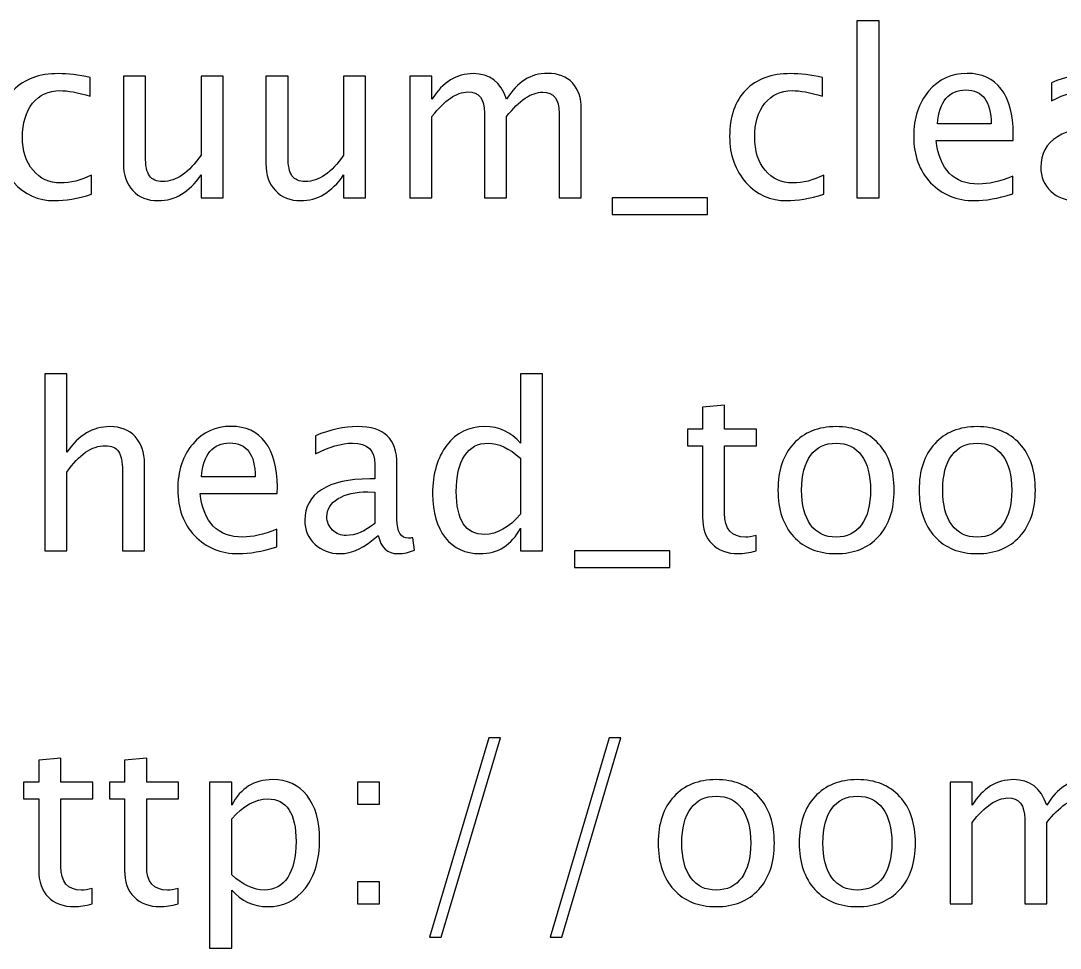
# Model space of a CAD drawing. Header units: centimetres. Extents: x -40.4 to 36.1, y -33 to 28.7.
# Drawn here: x -3.33 to 2.42, y 16.52 to 21.65 of the extents above; entities that cross this region are included whole.
import ezdxf

# ---------------------------------------------------------------- set-up
doc = ezdxf.new("R2010")
doc.units = ezdxf.units.CM
doc.header["$MEASUREMENT"] = 0
doc.layers.add('Layer 1', color=7, linetype='Continuous')

msp = doc.modelspace()

# ---------------------------------------------------------------- linework, layer by layer
at = {"layer": 'Layer 1'}
for points, knots in [([(1.29148, 20.67044), (1.29148, 20.67044), (1.29148, 21.64961), (1.29148, 21.64961), (1.29148, 21.64961), (1.29148, 21.64961), (1.4134, 21.64961), (1.4134, 21.64961), (1.4134, 21.64961), (1.4134, 21.64961), (1.4134, 20.67044), (1.4134, 20.67044), (1.4134, 20.67044), (1.4134, 20.67044), (1.29148, 20.67044), (1.29148, 20.67044)], [0, 0, 0, 0, 0.2, 0.2, 0.2, 0.2, 0.4, 0.4, 0.4, 0.4, 0.6, 0.6, 0.6, 0.6, 1, 1, 1, 1]), ([(-2.93932, 20.69076), (-3.01827, 20.66705), (-3.08643, 20.6552), (-3.14379, 20.6552), (-3.14379, 20.6552), (-3.23481, 20.6552), (-3.31016, 20.68886), (-3.37006, 20.75595), (-3.37006, 20.75595), (-3.42996, 20.82326), (-3.46002, 20.90814), (-3.46002, 21.01038), (-3.46002, 21.01038), (-3.46002, 21.1196), (-3.43039, 21.2049), (-3.37112, 21.26586), (-3.37112, 21.26586), (-3.31185, 21.32703), (-3.22909, 21.35751), (-3.12283, 21.35751), (-3.12283, 21.35751), (-3.07055, 21.35751), (-3.01171, 21.35031), (-2.94694, 21.33592), (-2.94694, 21.33592), (-2.94694, 21.33592), (-2.94694, 21.23305), (-2.94694, 21.23305), (-2.94694, 21.23305), (-3.01573, 21.25337), (-3.07182, 21.26353), (-3.115, 21.26353), (-3.115, 21.26353), (-3.17766, 21.26353), (-3.22782, 21.24004), (-3.26529, 21.19326), (-3.26529, 21.19326), (-3.30275, 21.14648), (-3.32159, 21.08404), (-3.32159, 21.00614), (-3.32159, 21.00614), (-3.32159, 20.93058), (-3.30212, 20.86962), (-3.26338, 20.82284), (-3.26338, 20.82284), (-3.22465, 20.77627), (-3.17406, 20.75299), (-3.11119, 20.75299), (-3.11119, 20.75299), (-3.05552, 20.75299), (-2.99837, 20.76738), (-2.93932, 20.79617), (-2.93932, 20.79617), (-2.93932, 20.79617), (-2.93932, 20.69076), (-2.93932, 20.69076)], [0, 0, 0, 0, 0.0666667, 0.0666667, 0.0666667, 0.0666667, 0.1333333, 0.1333333, 0.1333333, 0.1333333, 0.2, 0.2, 0.2, 0.2, 0.2666667, 0.2666667, 0.2666667, 0.2666667, 0.3333333, 0.3333333, 0.3333333, 0.3333333, 0.4, 0.4, 0.4, 0.4, 0.4666667, 0.4666667, 0.4666667, 0.4666667, 0.5333333, 0.5333333, 0.5333333, 0.5333333, 0.6, 0.6, 0.6, 0.6, 0.6666667, 0.6666667, 0.6666667, 0.6666667, 0.7333333, 0.7333333, 0.7333333, 0.7333333, 0.8, 0.8, 0.8, 0.8, 0.8666667, 0.8666667, 0.8666667, 0.8666667, 1, 1, 1, 1]), ([(-2.33459, 20.67044), (-2.33459, 20.67044), (-2.33459, 20.79702), (-2.33459, 20.79702), (-2.33459, 20.79702), (-2.39957, 20.7024), (-2.47852, 20.6552), (-2.57123, 20.6552), (-2.57123, 20.6552), (-2.63008, 20.6552), (-2.67685, 20.67362), (-2.71157, 20.71066), (-2.71157, 20.71066), (-2.74649, 20.7477), (-2.76385, 20.79744), (-2.76385, 20.86031), (-2.76385, 20.86031), (-2.76385, 20.86031), (-2.76385, 21.34354), (-2.76385, 21.34354), (-2.76385, 21.34354), (-2.76385, 21.34354), (-2.64193, 21.34354), (-2.64193, 21.34354), (-2.64193, 21.34354), (-2.64193, 21.34354), (-2.64193, 20.9001), (-2.64193, 20.9001), (-2.64193, 20.9001), (-2.64193, 20.84951), (-2.63452, 20.81374), (-2.61992, 20.79257), (-2.61992, 20.79257), (-2.6051, 20.77119), (-2.58055, 20.76061), (-2.54604, 20.76061), (-2.54604, 20.76061), (-2.47154, 20.76061), (-2.40084, 20.80951), (-2.33459, 20.90751), (-2.33459, 20.90751), (-2.33459, 20.90751), (-2.33459, 21.34354), (-2.33459, 21.34354), (-2.33459, 21.34354), (-2.33459, 21.34354), (-2.21267, 21.34354), (-2.21267, 21.34354), (-2.21267, 21.34354), (-2.21267, 21.34354), (-2.21267, 20.67044), (-2.21267, 20.67044), (-2.21267, 20.67044), (-2.21267, 20.67044), (-2.33459, 20.67044), (-2.33459, 20.67044)], [0, 0, 0, 0, 0.0666667, 0.0666667, 0.0666667, 0.0666667, 0.1333333, 0.1333333, 0.1333333, 0.1333333, 0.2, 0.2, 0.2, 0.2, 0.2666667, 0.2666667, 0.2666667, 0.2666667, 0.3333333, 0.3333333, 0.3333333, 0.3333333, 0.4, 0.4, 0.4, 0.4, 0.4666667, 0.4666667, 0.4666667, 0.4666667, 0.5333333, 0.5333333, 0.5333333, 0.5333333, 0.6, 0.6, 0.6, 0.6, 0.6666667, 0.6666667, 0.6666667, 0.6666667, 0.7333333, 0.7333333, 0.7333333, 0.7333333, 0.8, 0.8, 0.8, 0.8, 0.8666667, 0.8666667, 0.8666667, 0.8666667, 1, 1, 1, 1]), ([(-1.54634, 20.67044), (-1.54634, 20.67044), (-1.54634, 20.79702), (-1.54634, 20.79702), (-1.54634, 20.79702), (-1.61132, 20.7024), (-1.69027, 20.6552), (-1.78298, 20.6552), (-1.78298, 20.6552), (-1.84183, 20.6552), (-1.8886, 20.67362), (-1.92332, 20.71066), (-1.92332, 20.71066), (-1.95824, 20.7477), (-1.9756, 20.79744), (-1.9756, 20.86031), (-1.9756, 20.86031), (-1.9756, 20.86031), (-1.9756, 21.34354), (-1.9756, 21.34354), (-1.9756, 21.34354), (-1.9756, 21.34354), (-1.85368, 21.34354), (-1.85368, 21.34354), (-1.85368, 21.34354), (-1.85368, 21.34354), (-1.85368, 20.9001), (-1.85368, 20.9001), (-1.85368, 20.9001), (-1.85368, 20.84951), (-1.84627, 20.81374), (-1.83167, 20.79257), (-1.83167, 20.79257), (-1.81685, 20.77119), (-1.7923, 20.76061), (-1.75779, 20.76061), (-1.75779, 20.76061), (-1.68329, 20.76061), (-1.61259, 20.80951), (-1.54634, 20.90751), (-1.54634, 20.90751), (-1.54634, 20.90751), (-1.54634, 21.34354), (-1.54634, 21.34354), (-1.54634, 21.34354), (-1.54634, 21.34354), (-1.42442, 21.34354), (-1.42442, 21.34354), (-1.42442, 21.34354), (-1.42442, 21.34354), (-1.42442, 20.67044), (-1.42442, 20.67044), (-1.42442, 20.67044), (-1.42442, 20.67044), (-1.54634, 20.67044), (-1.54634, 20.67044)], [0, 0, 0, 0, 0.0666667, 0.0666667, 0.0666667, 0.0666667, 0.1333333, 0.1333333, 0.1333333, 0.1333333, 0.2, 0.2, 0.2, 0.2, 0.2666667, 0.2666667, 0.2666667, 0.2666667, 0.3333333, 0.3333333, 0.3333333, 0.3333333, 0.4, 0.4, 0.4, 0.4, 0.4666667, 0.4666667, 0.4666667, 0.4666667, 0.5333333, 0.5333333, 0.5333333, 0.5333333, 0.6, 0.6, 0.6, 0.6, 0.6666667, 0.6666667, 0.6666667, 0.6666667, 0.7333333, 0.7333333, 0.7333333, 0.7333333, 0.8, 0.8, 0.8, 0.8, 0.8666667, 0.8666667, 0.8666667, 0.8666667, 1, 1, 1, 1]), ([(-1.17973, 20.67044), (-1.17973, 20.67044), (-1.17973, 21.34354), (-1.17973, 21.34354), (-1.17973, 21.34354), (-1.17973, 21.34354), (-1.05781, 21.34354), (-1.05781, 21.34354), (-1.05781, 21.34354), (-1.05781, 21.34354), (-1.05781, 21.21633), (-1.05781, 21.21633), (-1.05781, 21.21633), (-0.99833, 21.31052), (-0.92213, 21.35751), (-0.82879, 21.35751), (-0.82879, 21.35751), (-0.73883, 21.35751), (-0.67766, 21.31052), (-0.64506, 21.21633), (-0.64506, 21.21633), (-0.58727, 21.31137), (-0.51192, 21.35878), (-0.41942, 21.35878), (-0.41942, 21.35878), (-0.36037, 21.35878), (-0.31444, 21.34142), (-0.28163, 21.3065), (-0.28163, 21.3065), (-0.24882, 21.27157), (-0.23231, 21.22268), (-0.23231, 21.15981), (-0.23231, 21.15981), (-0.23231, 21.15981), (-0.23231, 20.67044), (-0.23231, 20.67044), (-0.23231, 20.67044), (-0.23231, 20.67044), (-0.35423, 20.67044), (-0.35423, 20.67044), (-0.35423, 20.67044), (-0.35423, 20.67044), (-0.35423, 21.13971), (-0.35423, 21.13971), (-0.35423, 21.13971), (-0.35423, 21.21633), (-0.38471, 21.25464), (-0.44567, 21.25464), (-0.44567, 21.25464), (-0.50896, 21.25464), (-0.57542, 21.20998), (-0.64506, 21.12044), (-0.64506, 21.12044), (-0.64506, 21.12044), (-0.64506, 20.67044), (-0.64506, 20.67044), (-0.64506, 20.67044), (-0.64506, 20.67044), (-0.76698, 20.67044), (-0.76698, 20.67044), (-0.76698, 20.67044), (-0.76698, 20.67044), (-0.76698, 21.14013), (-0.76698, 21.14013), (-0.76698, 21.14013), (-0.76698, 21.21739), (-0.79788, 21.25591), (-0.8599, 21.25591), (-0.8599, 21.25591), (-0.9215, 21.25591), (-0.98754, 21.21104), (-1.05781, 21.12108), (-1.05781, 21.12108), (-1.05781, 21.12108), (-1.05781, 20.67044), (-1.05781, 20.67044), (-1.05781, 20.67044), (-1.05781, 20.67044), (-1.17973, 20.67044), (-1.17973, 20.67044)], [0, 0, 0, 0, 0.047619, 0.047619, 0.047619, 0.047619, 0.0952381, 0.0952381, 0.0952381, 0.0952381, 0.1428571, 0.1428571, 0.1428571, 0.1428571, 0.1904762, 0.1904762, 0.1904762, 0.1904762, 0.2380952, 0.2380952, 0.2380952, 0.2380952, 0.2857143, 0.2857143, 0.2857143, 0.2857143, 0.3333333, 0.3333333, 0.3333333, 0.3333333, 0.3809524, 0.3809524, 0.3809524, 0.3809524, 0.4285714, 0.4285714, 0.4285714, 0.4285714, 0.4761905, 0.4761905, 0.4761905, 0.4761905, 0.5238095, 0.5238095, 0.5238095, 0.5238095, 0.5714286, 0.5714286, 0.5714286, 0.5714286, 0.6190476, 0.6190476, 0.6190476, 0.6190476, 0.6666667, 0.6666667, 0.6666667, 0.6666667, 0.7142857, 0.7142857, 0.7142857, 0.7142857, 0.7619048, 0.7619048, 0.7619048, 0.7619048, 0.8095238, 0.8095238, 0.8095238, 0.8095238, 0.8571429, 0.8571429, 0.8571429, 0.8571429, 0.9047619, 0.9047619, 0.9047619, 0.9047619, 1, 1, 1, 1]), ([(1.10839, 20.69076), (1.02944, 20.66705), (0.96128, 20.6552), (0.90392, 20.6552), (0.90392, 20.6552), (0.8129, 20.6552), (0.73755, 20.68886), (0.67765, 20.75595), (0.67765, 20.75595), (0.61775, 20.82326), (0.58769, 20.90814), (0.58769, 21.01038), (0.58769, 21.01038), (0.58769, 21.1196), (0.61732, 21.2049), (0.67659, 21.26586), (0.67659, 21.26586), (0.73586, 21.32703), (0.81862, 21.35751), (0.92488, 21.35751), (0.92488, 21.35751), (0.97716, 21.35751), (1.036, 21.35031), (1.10077, 21.33592), (1.10077, 21.33592), (1.10077, 21.33592), (1.10077, 21.23305), (1.10077, 21.23305), (1.10077, 21.23305), (1.03198, 21.25337), (0.97589, 21.26353), (0.93271, 21.26353), (0.93271, 21.26353), (0.87005, 21.26353), (0.81989, 21.24004), (0.78242, 21.19326), (0.78242, 21.19326), (0.74496, 21.14648), (0.72612, 21.08404), (0.72612, 21.00614), (0.72612, 21.00614), (0.72612, 20.93058), (0.74559, 20.86962), (0.78433, 20.82284), (0.78433, 20.82284), (0.82306, 20.77627), (0.87365, 20.75299), (0.93652, 20.75299), (0.93652, 20.75299), (0.99219, 20.75299), (1.04934, 20.76738), (1.10839, 20.79617), (1.10839, 20.79617), (1.10839, 20.79617), (1.10839, 20.69076), (1.10839, 20.69076)], [0, 0, 0, 0, 0.0666667, 0.0666667, 0.0666667, 0.0666667, 0.1333333, 0.1333333, 0.1333333, 0.1333333, 0.2, 0.2, 0.2, 0.2, 0.2666667, 0.2666667, 0.2666667, 0.2666667, 0.3333333, 0.3333333, 0.3333333, 0.3333333, 0.4, 0.4, 0.4, 0.4, 0.4666667, 0.4666667, 0.4666667, 0.4666667, 0.5333333, 0.5333333, 0.5333333, 0.5333333, 0.6, 0.6, 0.6, 0.6, 0.6666667, 0.6666667, 0.6666667, 0.6666667, 0.7333333, 0.7333333, 0.7333333, 0.7333333, 0.8, 0.8, 0.8, 0.8, 0.8666667, 0.8666667, 0.8666667, 0.8666667, 1, 1, 1, 1]), ([(2.15254, 20.69203), (2.07063, 20.66748), (2.00056, 20.6552), (1.94214, 20.6552), (1.94214, 20.6552), (1.84245, 20.6552), (1.76138, 20.68822), (1.69894, 20.75405), (1.69894, 20.75405), (1.6365, 20.81988), (1.60517, 20.90518), (1.60517, 21.01017), (1.60517, 21.01017), (1.60517, 21.11198), (1.63269, 21.19559), (1.68793, 21.26099), (1.68793, 21.26099), (1.74318, 21.32618), (1.81387, 21.35878), (1.90002, 21.35878), (1.90002, 21.35878), (1.98151, 21.35878), (2.04459, 21.32978), (2.08904, 21.27179), (2.08904, 21.27179), (2.13349, 21.21379), (2.15572, 21.13166), (2.15572, 21.02519), (2.15572, 21.02519), (2.15572, 21.02519), (2.15508, 20.98794), (2.15508, 20.98794), (2.15508, 20.98794), (2.15508, 20.98794), (1.72963, 20.98794), (1.72963, 20.98794), (1.72963, 20.98794), (1.74741, 20.82707), (1.82594, 20.74664), (1.965, 20.74664), (1.965, 20.74664), (2.01602, 20.74664), (2.07846, 20.76103), (2.15254, 20.78982), (2.15254, 20.78982), (2.15254, 20.78982), (2.15254, 20.69203), (2.15254, 20.69203)], [0, 0, 0, 0, 0.0769231, 0.0769231, 0.0769231, 0.0769231, 0.1538462, 0.1538462, 0.1538462, 0.1538462, 0.2307692, 0.2307692, 0.2307692, 0.2307692, 0.3076923, 0.3076923, 0.3076923, 0.3076923, 0.3846154, 0.3846154, 0.3846154, 0.3846154, 0.4615385, 0.4615385, 0.4615385, 0.4615385, 0.5384615, 0.5384615, 0.5384615, 0.5384615, 0.6153846, 0.6153846, 0.6153846, 0.6153846, 0.6923077, 0.6923077, 0.6923077, 0.6923077, 0.7692308, 0.7692308, 0.7692308, 0.7692308, 0.8461538, 0.8461538, 0.8461538, 0.8461538, 1, 1, 1, 1]), ([(2.71303, 20.75617), (2.6398, 20.68886), (2.56931, 20.6552), (2.50158, 20.6552), (2.50158, 20.6552), (2.44591, 20.6552), (2.39955, 20.67256), (2.36294, 20.70748), (2.36294, 20.70748), (2.32611, 20.74241), (2.30769, 20.78643), (2.30769, 20.83956), (2.30769, 20.83956), (2.30769, 20.91301), (2.33859, 20.96953), (2.4004, 21.0089), (2.4004, 21.0089), (2.46221, 21.04827), (2.5509, 21.06795), (2.66647, 21.06795), (2.66647, 21.06795), (2.66647, 21.06795), (2.69504, 21.06795), (2.69504, 21.06795), (2.69504, 21.06795), (2.69504, 21.06795), (2.69504, 21.14902), (2.69504, 21.14902), (2.69504, 21.14902), (2.69504, 21.22712), (2.6544, 21.26607), (2.57291, 21.26607), (2.57291, 21.26607), (2.50983, 21.26607), (2.44083, 21.24617), (2.36611, 21.20638), (2.36611, 21.20638), (2.36611, 21.20638), (2.36611, 21.30671), (2.36611, 21.30671), (2.36611, 21.30671), (2.44824, 21.34058), (2.52571, 21.35751), (2.59831, 21.35751), (2.59831, 21.35751), (2.67303, 21.35751), (2.72827, 21.34058), (2.76362, 21.3065), (2.76362, 21.3065), (2.79918, 21.27242), (2.81696, 21.21993), (2.81696, 21.14902), (2.81696, 21.14902), (2.81696, 21.14902), (2.81696, 20.84485), (2.81696, 20.84485), (2.81696, 20.84485), (2.81696, 20.77522), (2.83834, 20.74029), (2.88131, 20.74029), (2.88131, 20.74029), (2.8866, 20.74029), (2.89443, 20.74114), (2.9048, 20.74283), (2.9048, 20.74283), (2.9048, 20.74283), (2.91348, 20.6751), (2.91348, 20.6751), (2.91348, 20.6751), (2.88575, 20.66176), (2.85527, 20.6552), (2.82183, 20.6552), (2.82183, 20.6552), (2.76489, 20.6552), (2.7287, 20.68886), (2.71303, 20.75617)], [0, 0, 0, 0, 0.05, 0.05, 0.05, 0.05, 0.1, 0.1, 0.1, 0.1, 0.15, 0.15, 0.15, 0.15, 0.2, 0.2, 0.2, 0.2, 0.25, 0.25, 0.25, 0.25, 0.3, 0.3, 0.3, 0.3, 0.35, 0.35, 0.35, 0.35, 0.4, 0.4, 0.4, 0.4, 0.45, 0.45, 0.45, 0.45, 0.5, 0.5, 0.5, 0.5, 0.55, 0.55, 0.55, 0.55, 0.6, 0.6, 0.6, 0.6, 0.65, 0.65, 0.65, 0.65, 0.7, 0.7, 0.7, 0.7, 0.75, 0.75, 0.75, 0.75, 0.8, 0.8, 0.8, 0.8, 0.85, 0.85, 0.85, 0.85, 0.9, 0.9, 0.9, 0.9, 1, 1, 1, 1]), ([(1.73598, 21.07938), (1.73598, 21.07938), (2.03316, 21.07938), (2.03316, 21.07938), (2.03316, 21.07938), (2.03316, 21.20469), (1.98638, 21.26734), (1.89304, 21.26734), (1.89304, 21.26734), (1.79906, 21.26734), (1.74678, 21.20469), (1.73598, 21.07938)], [0, 0, 0, 0, 0.25, 0.25, 0.25, 0.25, 0.5, 0.5, 0.5, 0.5, 1, 1, 1, 1]), ([(-0.06255, 20.579), (-0.06255, 20.579), (-0.06255, 20.67044), (-0.06255, 20.67044), (-0.06255, 20.67044), (-0.06255, 20.67044), (0.46577, 20.67044), (0.46577, 20.67044), (0.46577, 20.67044), (0.46577, 20.67044), (0.46577, 20.579), (0.46577, 20.579), (0.46577, 20.579), (0.46577, 20.579), (-0.06255, 20.579), (-0.06255, 20.579)], [0, 0, 0, 0, 0.2, 0.2, 0.2, 0.2, 0.4, 0.4, 0.4, 0.4, 0.6, 0.6, 0.6, 0.6, 1, 1, 1, 1]), ([(-3.19818, 18.71887), (-3.19818, 18.71887), (-3.19818, 19.69804), (-3.19818, 19.69804), (-3.19818, 19.69804), (-3.19818, 19.69804), (-3.07626, 19.69804), (-3.07626, 19.69804), (-3.07626, 19.69804), (-3.07626, 19.69804), (-3.07626, 19.26476), (-3.07626, 19.26476), (-3.07626, 19.26476), (-3.0117, 19.35895), (-2.93254, 19.40594), (-2.83898, 19.40594), (-2.83898, 19.40594), (-2.78014, 19.40594), (-2.73336, 19.38753), (-2.69886, 19.35048), (-2.69886, 19.35048), (-2.66436, 19.31365), (-2.647, 19.26391), (-2.647, 19.20168), (-2.647, 19.20168), (-2.647, 19.20168), (-2.647, 18.71887), (-2.647, 18.71887), (-2.647, 18.71887), (-2.647, 18.71887), (-2.76892, 18.71887), (-2.76892, 18.71887), (-2.76892, 18.71887), (-2.76892, 18.71887), (-2.76892, 19.16189), (-2.76892, 19.16189), (-2.76892, 19.16189), (-2.76892, 19.21184), (-2.77633, 19.2474), (-2.79093, 19.26857), (-2.79093, 19.26857), (-2.80575, 19.28995), (-2.83009, 19.30053), (-2.86417, 19.30053), (-2.86417, 19.30053), (-2.9391, 19.30053), (-3.0098, 19.25164), (-3.07626, 19.15385), (-3.07626, 19.15385), (-3.07626, 19.15385), (-3.07626, 18.71887), (-3.07626, 18.71887), (-3.07626, 18.71887), (-3.07626, 18.71887), (-3.19818, 18.71887), (-3.19818, 18.71887)], [0, 0, 0, 0, 0.0666667, 0.0666667, 0.0666667, 0.0666667, 0.1333333, 0.1333333, 0.1333333, 0.1333333, 0.2, 0.2, 0.2, 0.2, 0.2666667, 0.2666667, 0.2666667, 0.2666667, 0.3333333, 0.3333333, 0.3333333, 0.3333333, 0.4, 0.4, 0.4, 0.4, 0.4666667, 0.4666667, 0.4666667, 0.4666667, 0.5333333, 0.5333333, 0.5333333, 0.5333333, 0.6, 0.6, 0.6, 0.6, 0.6666667, 0.6666667, 0.6666667, 0.6666667, 0.7333333, 0.7333333, 0.7333333, 0.7333333, 0.8, 0.8, 0.8, 0.8, 0.8666667, 0.8666667, 0.8666667, 0.8666667, 1, 1, 1, 1]), ([(-0.56801, 18.71887), (-0.56801, 18.71887), (-0.56801, 18.84524), (-0.56801, 18.84524), (-0.56801, 18.84524), (-0.61775, 18.75083), (-0.69268, 18.70363), (-0.7928, 18.70363), (-0.7928, 18.70363), (-0.87408, 18.70363), (-0.938, 18.73305), (-0.98457, 18.79211), (-0.98457, 18.79211), (-1.03114, 18.85116), (-1.05442, 18.93181), (-1.05442, 19.03404), (-1.05442, 19.03404), (-1.05442, 19.1458), (-1.02796, 19.23576), (-0.97526, 19.30392), (-0.97526, 19.30392), (-0.92234, 19.37186), (-0.85291, 19.40594), (-0.76676, 19.40594), (-0.76676, 19.40594), (-0.68697, 19.40594), (-0.6205, 19.37546), (-0.56801, 19.31429), (-0.56801, 19.31429), (-0.56801, 19.31429), (-0.56801, 19.69804), (-0.56801, 19.69804), (-0.56801, 19.69804), (-0.56801, 19.69804), (-0.44609, 19.69804), (-0.44609, 19.69804), (-0.44609, 19.69804), (-0.44609, 19.69804), (-0.44609, 18.71887), (-0.44609, 18.71887), (-0.44609, 18.71887), (-0.44609, 18.71887), (-0.56801, 18.71887), (-0.56801, 18.71887)], [0, 0, 0, 0, 0.0833333, 0.0833333, 0.0833333, 0.0833333, 0.1666667, 0.1666667, 0.1666667, 0.1666667, 0.25, 0.25, 0.25, 0.25, 0.3333333, 0.3333333, 0.3333333, 0.3333333, 0.4166667, 0.4166667, 0.4166667, 0.4166667, 0.5, 0.5, 0.5, 0.5, 0.5833333, 0.5833333, 0.5833333, 0.5833333, 0.6666667, 0.6666667, 0.6666667, 0.6666667, 0.75, 0.75, 0.75, 0.75, 0.8333333, 0.8333333, 0.8333333, 0.8333333, 1, 1, 1, 1]), ([(0.73416, 18.71908), (0.69648, 18.70871), (0.66368, 18.70363), (0.63595, 18.70363), (0.63595, 18.70363), (0.57372, 18.70363), (0.52525, 18.72141), (0.49053, 18.75697), (0.49053, 18.75697), (0.45561, 18.79253), (0.43825, 18.84185), (0.43825, 18.90514), (0.43825, 18.90514), (0.43825, 18.90514), (0.43825, 19.30053), (0.43825, 19.30053), (0.43825, 19.30053), (0.43825, 19.30053), (0.35401, 19.30053), (0.35401, 19.30053), (0.35401, 19.30053), (0.35401, 19.30053), (0.35401, 19.39197), (0.35401, 19.39197), (0.35401, 19.39197), (0.35401, 19.39197), (0.43825, 19.39197), (0.43825, 19.39197), (0.43825, 19.39197), (0.43825, 19.39197), (0.43825, 19.51368), (0.43825, 19.51368), (0.43825, 19.51368), (0.43825, 19.51368), (0.56017, 19.52532), (0.56017, 19.52532), (0.56017, 19.52532), (0.56017, 19.52532), (0.56017, 19.39197), (0.56017, 19.39197), (0.56017, 19.39197), (0.56017, 19.39197), (0.7367, 19.39197), (0.7367, 19.39197), (0.7367, 19.39197), (0.7367, 19.39197), (0.7367, 19.30053), (0.7367, 19.30053), (0.7367, 19.30053), (0.7367, 19.30053), (0.56017, 19.30053), (0.56017, 19.30053), (0.56017, 19.30053), (0.56017, 19.30053), (0.56017, 18.92715), (0.56017, 18.92715), (0.56017, 18.92715), (0.56017, 18.8391), (0.59848, 18.79507), (0.67489, 18.79507), (0.67489, 18.79507), (0.69119, 18.79507), (0.71088, 18.79782), (0.73416, 18.80311), (0.73416, 18.80311), (0.73416, 18.80311), (0.73416, 18.71908), (0.73416, 18.71908)], [0, 0, 0, 0, 0.0555556, 0.0555556, 0.0555556, 0.0555556, 0.1111111, 0.1111111, 0.1111111, 0.1111111, 0.1666667, 0.1666667, 0.1666667, 0.1666667, 0.2222222, 0.2222222, 0.2222222, 0.2222222, 0.2777778, 0.2777778, 0.2777778, 0.2777778, 0.3333333, 0.3333333, 0.3333333, 0.3333333, 0.3888889, 0.3888889, 0.3888889, 0.3888889, 0.4444444, 0.4444444, 0.4444444, 0.4444444, 0.5, 0.5, 0.5, 0.5, 0.5555556, 0.5555556, 0.5555556, 0.5555556, 0.6111111, 0.6111111, 0.6111111, 0.6111111, 0.6666667, 0.6666667, 0.6666667, 0.6666667, 0.7222222, 0.7222222, 0.7222222, 0.7222222, 0.7777778, 0.7777778, 0.7777778, 0.7777778, 0.8333333, 0.8333333, 0.8333333, 0.8333333, 0.8888889, 0.8888889, 0.8888889, 0.8888889, 1, 1, 1, 1]), ([(-1.9159, 18.74046), (-1.99781, 18.71591), (-2.06788, 18.70363), (-2.1263, 18.70363), (-2.1263, 18.70363), (-2.22599, 18.70363), (-2.30706, 18.73665), (-2.3695, 18.80248), (-2.3695, 18.80248), (-2.43194, 18.86831), (-2.46327, 18.95361), (-2.46327, 19.0586), (-2.46327, 19.0586), (-2.46327, 19.16041), (-2.43575, 19.24402), (-2.38051, 19.30942), (-2.38051, 19.30942), (-2.32526, 19.37461), (-2.25457, 19.40721), (-2.16842, 19.40721), (-2.16842, 19.40721), (-2.08693, 19.40721), (-2.02385, 19.37821), (-1.9794, 19.32022), (-1.9794, 19.32022), (-1.93495, 19.26222), (-1.91272, 19.18009), (-1.91272, 19.07362), (-1.91272, 19.07362), (-1.91272, 19.07362), (-1.91336, 19.03637), (-1.91336, 19.03637), (-1.91336, 19.03637), (-1.91336, 19.03637), (-2.33881, 19.03637), (-2.33881, 19.03637), (-2.33881, 19.03637), (-2.32103, 18.8755), (-2.2425, 18.79507), (-2.10344, 18.79507), (-2.10344, 18.79507), (-2.05242, 18.79507), (-1.98998, 18.80946), (-1.9159, 18.83825), (-1.9159, 18.83825), (-1.9159, 18.83825), (-1.9159, 18.74046), (-1.9159, 18.74046)], [0, 0, 0, 0, 0.0769231, 0.0769231, 0.0769231, 0.0769231, 0.1538462, 0.1538462, 0.1538462, 0.1538462, 0.2307692, 0.2307692, 0.2307692, 0.2307692, 0.3076923, 0.3076923, 0.3076923, 0.3076923, 0.3846154, 0.3846154, 0.3846154, 0.3846154, 0.4615385, 0.4615385, 0.4615385, 0.4615385, 0.5384615, 0.5384615, 0.5384615, 0.5384615, 0.6153846, 0.6153846, 0.6153846, 0.6153846, 0.6923077, 0.6923077, 0.6923077, 0.6923077, 0.7692308, 0.7692308, 0.7692308, 0.7692308, 0.8461538, 0.8461538, 0.8461538, 0.8461538, 1, 1, 1, 1]), ([(-1.35541, 18.8046), (-1.42864, 18.73729), (-1.49913, 18.70363), (-1.56686, 18.70363), (-1.56686, 18.70363), (-1.62253, 18.70363), (-1.66889, 18.72099), (-1.7055, 18.75591), (-1.7055, 18.75591), (-1.74233, 18.79084), (-1.76075, 18.83486), (-1.76075, 18.88799), (-1.76075, 18.88799), (-1.76075, 18.96144), (-1.72985, 19.01796), (-1.66804, 19.05733), (-1.66804, 19.05733), (-1.60623, 19.0967), (-1.51754, 19.11638), (-1.40197, 19.11638), (-1.40197, 19.11638), (-1.40197, 19.11638), (-1.3734, 19.11638), (-1.3734, 19.11638), (-1.3734, 19.11638), (-1.3734, 19.11638), (-1.3734, 19.19745), (-1.3734, 19.19745), (-1.3734, 19.19745), (-1.3734, 19.27555), (-1.41404, 19.3145), (-1.49553, 19.3145), (-1.49553, 19.3145), (-1.55861, 19.3145), (-1.62761, 19.2946), (-1.70233, 19.25481), (-1.70233, 19.25481), (-1.70233, 19.25481), (-1.70233, 19.35514), (-1.70233, 19.35514), (-1.70233, 19.35514), (-1.6202, 19.38901), (-1.54273, 19.40594), (-1.47013, 19.40594), (-1.47013, 19.40594), (-1.39541, 19.40594), (-1.34017, 19.38901), (-1.30482, 19.35493), (-1.30482, 19.35493), (-1.26926, 19.32085), (-1.25148, 19.26836), (-1.25148, 19.19745), (-1.25148, 19.19745), (-1.25148, 19.19745), (-1.25148, 18.89328), (-1.25148, 18.89328), (-1.25148, 18.89328), (-1.25148, 18.82365), (-1.2301, 18.78872), (-1.18713, 18.78872), (-1.18713, 18.78872), (-1.18184, 18.78872), (-1.17401, 18.78957), (-1.16364, 18.79126), (-1.16364, 18.79126), (-1.16364, 18.79126), (-1.15496, 18.72353), (-1.15496, 18.72353), (-1.15496, 18.72353), (-1.18269, 18.71019), (-1.21317, 18.70363), (-1.24661, 18.70363), (-1.24661, 18.70363), (-1.30355, 18.70363), (-1.33974, 18.73729), (-1.35541, 18.8046)], [0, 0, 0, 0, 0.05, 0.05, 0.05, 0.05, 0.1, 0.1, 0.1, 0.1, 0.15, 0.15, 0.15, 0.15, 0.2, 0.2, 0.2, 0.2, 0.25, 0.25, 0.25, 0.25, 0.3, 0.3, 0.3, 0.3, 0.35, 0.35, 0.35, 0.35, 0.4, 0.4, 0.4, 0.4, 0.45, 0.45, 0.45, 0.45, 0.5, 0.5, 0.5, 0.5, 0.55, 0.55, 0.55, 0.55, 0.6, 0.6, 0.6, 0.6, 0.65, 0.65, 0.65, 0.65, 0.7, 0.7, 0.7, 0.7, 0.75, 0.75, 0.75, 0.75, 0.8, 0.8, 0.8, 0.8, 0.85, 0.85, 0.85, 0.85, 0.9, 0.9, 0.9, 0.9, 1, 1, 1, 1]), ([(1.17612, 18.70363), (1.07727, 18.70363), (0.99896, 18.73517), (0.94138, 18.79825), (0.94138, 18.79825), (0.8836, 18.86132), (0.85481, 18.94705), (0.85481, 19.05521), (0.85481, 19.05521), (0.85481, 19.16316), (0.8836, 19.24867), (0.94138, 19.31154), (0.94138, 19.31154), (0.99896, 19.3744), (1.07727, 19.40594), (1.17612, 19.40594), (1.17612, 19.40594), (1.27497, 19.40594), (1.35329, 19.3744), (1.41086, 19.31154), (1.41086, 19.31154), (1.46864, 19.24867), (1.49743, 19.16316), (1.49743, 19.05521), (1.49743, 19.05521), (1.49743, 18.94705), (1.46864, 18.86132), (1.41086, 18.79825), (1.41086, 18.79825), (1.35329, 18.73517), (1.27497, 18.70363), (1.17612, 18.70363)], [0, 0, 0, 0, 0.1111111, 0.1111111, 0.1111111, 0.1111111, 0.2222222, 0.2222222, 0.2222222, 0.2222222, 0.3333333, 0.3333333, 0.3333333, 0.3333333, 0.4444444, 0.4444444, 0.4444444, 0.4444444, 0.5555556, 0.5555556, 0.5555556, 0.5555556, 0.6666667, 0.6666667, 0.6666667, 0.6666667, 0.7777778, 0.7777778, 0.7777778, 0.7777778, 1, 1, 1, 1]), ([(1.95632, 18.70363), (1.85747, 18.70363), (1.77916, 18.73517), (1.72158, 18.79825), (1.72158, 18.79825), (1.6638, 18.86132), (1.63501, 18.94705), (1.63501, 19.05521), (1.63501, 19.05521), (1.63501, 19.16316), (1.6638, 19.24867), (1.72158, 19.31154), (1.72158, 19.31154), (1.77916, 19.3744), (1.85747, 19.40594), (1.95632, 19.40594), (1.95632, 19.40594), (2.05517, 19.40594), (2.13349, 19.3744), (2.19106, 19.31154), (2.19106, 19.31154), (2.24884, 19.24867), (2.27763, 19.16316), (2.27763, 19.05521), (2.27763, 19.05521), (2.27763, 18.94705), (2.24884, 18.86132), (2.19106, 18.79825), (2.19106, 18.79825), (2.13349, 18.73517), (2.05517, 18.70363), (1.95632, 18.70363)], [0, 0, 0, 0, 0.1111111, 0.1111111, 0.1111111, 0.1111111, 0.2222222, 0.2222222, 0.2222222, 0.2222222, 0.3333333, 0.3333333, 0.3333333, 0.3333333, 0.4444444, 0.4444444, 0.4444444, 0.4444444, 0.5555556, 0.5555556, 0.5555556, 0.5555556, 0.6666667, 0.6666667, 0.6666667, 0.6666667, 0.7777778, 0.7777778, 0.7777778, 0.7777778, 1, 1, 1, 1]), ([(-2.33246, 19.12781), (-2.33246, 19.12781), (-2.03528, 19.12781), (-2.03528, 19.12781), (-2.03528, 19.12781), (-2.03528, 19.25312), (-2.08206, 19.31577), (-2.1754, 19.31577), (-2.1754, 19.31577), (-2.26938, 19.31577), (-2.32166, 19.25312), (-2.33246, 19.12781)], [0, 0, 0, 0, 0.25, 0.25, 0.25, 0.25, 0.5, 0.5, 0.5, 0.5, 1, 1, 1, 1]), ([(-0.56801, 19.23089), (-0.6313, 19.28656), (-0.6912, 19.3145), (-0.74793, 19.3145), (-0.74793, 19.3145), (-0.80381, 19.3145), (-0.84699, 19.29122), (-0.87768, 19.24444), (-0.87768, 19.24444), (-0.90837, 19.19787), (-0.92361, 19.13183), (-0.92361, 19.04632), (-0.92361, 19.04632), (-0.92361, 18.88905), (-0.87154, 18.81031), (-0.76719, 18.81031), (-0.76719, 18.81031), (-0.69945, 18.81031), (-0.63299, 18.84735), (-0.56801, 18.92122), (-0.56801, 18.92122), (-0.56801, 18.92122), (-0.56801, 19.23089), (-0.56801, 19.23089)], [0, 0, 0, 0, 0.1428571, 0.1428571, 0.1428571, 0.1428571, 0.2857143, 0.2857143, 0.2857143, 0.2857143, 0.4285714, 0.4285714, 0.4285714, 0.4285714, 0.5714286, 0.5714286, 0.5714286, 0.5714286, 0.7142857, 0.7142857, 0.7142857, 0.7142857, 1, 1, 1, 1]), ([(1.17591, 18.79507), (1.23623, 18.79507), (1.28322, 18.81772), (1.31667, 18.86323), (1.31667, 18.86323), (1.3499, 18.90852), (1.36662, 18.97266), (1.36662, 19.05521), (1.36662, 19.05521), (1.36662, 19.13755), (1.3499, 19.20147), (1.31667, 19.24677), (1.31667, 19.24677), (1.28322, 19.29185), (1.23623, 19.3145), (1.17591, 19.3145), (1.17591, 19.3145), (1.11537, 19.3145), (1.06838, 19.29185), (1.03536, 19.24677), (1.03536, 19.24677), (1.00213, 19.20147), (0.98562, 19.13755), (0.98562, 19.05521), (0.98562, 19.05521), (0.98562, 18.97266), (1.00213, 18.90852), (1.03536, 18.86323), (1.03536, 18.86323), (1.06838, 18.81772), (1.11537, 18.79507), (1.17591, 18.79507)], [0, 0, 0, 0, 0.1111111, 0.1111111, 0.1111111, 0.1111111, 0.2222222, 0.2222222, 0.2222222, 0.2222222, 0.3333333, 0.3333333, 0.3333333, 0.3333333, 0.4444444, 0.4444444, 0.4444444, 0.4444444, 0.5555556, 0.5555556, 0.5555556, 0.5555556, 0.6666667, 0.6666667, 0.6666667, 0.6666667, 0.7777778, 0.7777778, 0.7777778, 0.7777778, 1, 1, 1, 1]), ([(1.95611, 18.79507), (2.01643, 18.79507), (2.06342, 18.81772), (2.09687, 18.86323), (2.09687, 18.86323), (2.1301, 18.90852), (2.14682, 18.97266), (2.14682, 19.05521), (2.14682, 19.05521), (2.14682, 19.13755), (2.1301, 19.20147), (2.09687, 19.24677), (2.09687, 19.24677), (2.06342, 19.29185), (2.01643, 19.3145), (1.95611, 19.3145), (1.95611, 19.3145), (1.89557, 19.3145), (1.84858, 19.29185), (1.81556, 19.24677), (1.81556, 19.24677), (1.78233, 19.20147), (1.76582, 19.13755), (1.76582, 19.05521), (1.76582, 19.05521), (1.76582, 18.97266), (1.78233, 18.90852), (1.81556, 18.86323), (1.81556, 18.86323), (1.84858, 18.81772), (1.89557, 18.79507), (1.95611, 18.79507)], [0, 0, 0, 0, 0.1111111, 0.1111111, 0.1111111, 0.1111111, 0.2222222, 0.2222222, 0.2222222, 0.2222222, 0.3333333, 0.3333333, 0.3333333, 0.3333333, 0.4444444, 0.4444444, 0.4444444, 0.4444444, 0.5555556, 0.5555556, 0.5555556, 0.5555556, 0.6666667, 0.6666667, 0.6666667, 0.6666667, 0.7777778, 0.7777778, 0.7777778, 0.7777778, 1, 1, 1, 1]), ([(-1.3734, 18.87106), (-1.3734, 18.87106), (-1.3734, 19.04399), (-1.3734, 19.04399), (-1.3734, 19.04399), (-1.3734, 19.04399), (-1.41256, 19.04526), (-1.41256, 19.04526), (-1.41256, 19.04526), (-1.48029, 19.04526), (-1.5349, 19.03277), (-1.5766, 19.0078), (-1.5766, 19.0078), (-1.61809, 18.98261), (-1.63883, 18.94938), (-1.63883, 18.90789), (-1.63883, 18.90789), (-1.63883, 18.87889), (-1.62846, 18.85434), (-1.60793, 18.83423), (-1.60793, 18.83423), (-1.58718, 18.81412), (-1.56199, 18.80396), (-1.53215, 18.80396), (-1.53215, 18.80396), (-1.48135, 18.80396), (-1.42843, 18.8264), (-1.3734, 18.87106)], [0, 0, 0, 0, 0.125, 0.125, 0.125, 0.125, 0.25, 0.25, 0.25, 0.25, 0.375, 0.375, 0.375, 0.375, 0.5, 0.5, 0.5, 0.5, 0.625, 0.625, 0.625, 0.625, 0.75, 0.75, 0.75, 0.75, 1, 1, 1, 1]), ([(-0.27041, 18.62743), (-0.27041, 18.62743), (-0.27041, 18.71887), (-0.27041, 18.71887), (-0.27041, 18.71887), (-0.27041, 18.71887), (0.25791, 18.71887), (0.25791, 18.71887), (0.25791, 18.71887), (0.25791, 18.71887), (0.25791, 18.62743), (0.25791, 18.62743), (0.25791, 18.62743), (0.25791, 18.62743), (-0.27041, 18.62743), (-0.27041, 18.62743)], [0, 0, 0, 0, 0.2, 0.2, 0.2, 0.2, 0.4, 0.4, 0.4, 0.4, 0.6, 0.6, 0.6, 0.6, 1, 1, 1, 1]), ([(-1.07082, 16.58315), (-1.07082, 16.58315), (-0.74422, 17.68551), (-0.74422, 17.68551), (-0.74422, 17.68551), (-0.74422, 17.68551), (-0.67966, 17.68551), (-0.67966, 17.68551), (-0.67966, 17.68551), (-0.67966, 17.68551), (-1.00626, 16.58315), (-1.00626, 16.58315), (-1.00626, 16.58315), (-1.00626, 16.58315), (-1.07082, 16.58315), (-1.07082, 16.58315)], [0, 0, 0, 0, 0.2, 0.2, 0.2, 0.2, 0.4, 0.4, 0.4, 0.4, 0.6, 0.6, 0.6, 0.6, 1, 1, 1, 1]), ([(-0.40492, 16.58315), (-0.40492, 16.58315), (-0.07832, 17.68551), (-0.07832, 17.68551), (-0.07832, 17.68551), (-0.07832, 17.68551), (-0.01376, 17.68551), (-0.01376, 17.68551), (-0.01376, 17.68551), (-0.01376, 17.68551), (-0.34036, 16.58315), (-0.34036, 16.58315), (-0.34036, 16.58315), (-0.34036, 16.58315), (-0.40492, 16.58315), (-0.40492, 16.58315)], [0, 0, 0, 0, 0.2, 0.2, 0.2, 0.2, 0.4, 0.4, 0.4, 0.4, 0.6, 0.6, 0.6, 0.6, 1, 1, 1, 1]), ([(-2.93602, 16.76751), (-2.9737, 16.75714), (-3.0065, 16.75206), (-3.03423, 16.75206), (-3.03423, 16.75206), (-3.09646, 16.75206), (-3.14493, 16.76984), (-3.17965, 16.8054), (-3.17965, 16.8054), (-3.21457, 16.84096), (-3.23193, 16.89028), (-3.23193, 16.95357), (-3.23193, 16.95357), (-3.23193, 16.95357), (-3.23193, 17.34896), (-3.23193, 17.34896), (-3.23193, 17.34896), (-3.23193, 17.34896), (-3.31617, 17.34896), (-3.31617, 17.34896), (-3.31617, 17.34896), (-3.31617, 17.34896), (-3.31617, 17.4404), (-3.31617, 17.4404), (-3.31617, 17.4404), (-3.31617, 17.4404), (-3.23193, 17.4404), (-3.23193, 17.4404), (-3.23193, 17.4404), (-3.23193, 17.4404), (-3.23193, 17.56211), (-3.23193, 17.56211), (-3.23193, 17.56211), (-3.23193, 17.56211), (-3.11001, 17.57375), (-3.11001, 17.57375), (-3.11001, 17.57375), (-3.11001, 17.57375), (-3.11001, 17.4404), (-3.11001, 17.4404), (-3.11001, 17.4404), (-3.11001, 17.4404), (-2.93348, 17.4404), (-2.93348, 17.4404), (-2.93348, 17.4404), (-2.93348, 17.4404), (-2.93348, 17.34896), (-2.93348, 17.34896), (-2.93348, 17.34896), (-2.93348, 17.34896), (-3.11001, 17.34896), (-3.11001, 17.34896), (-3.11001, 17.34896), (-3.11001, 17.34896), (-3.11001, 16.97558), (-3.11001, 16.97558), (-3.11001, 16.97558), (-3.11001, 16.88753), (-3.0717, 16.8435), (-2.99529, 16.8435), (-2.99529, 16.8435), (-2.97899, 16.8435), (-2.9593, 16.84625), (-2.93602, 16.85154), (-2.93602, 16.85154), (-2.93602, 16.85154), (-2.93602, 16.76751), (-2.93602, 16.76751)], [0, 0, 0, 0, 0.0555556, 0.0555556, 0.0555556, 0.0555556, 0.1111111, 0.1111111, 0.1111111, 0.1111111, 0.1666667, 0.1666667, 0.1666667, 0.1666667, 0.2222222, 0.2222222, 0.2222222, 0.2222222, 0.2777778, 0.2777778, 0.2777778, 0.2777778, 0.3333333, 0.3333333, 0.3333333, 0.3333333, 0.3888889, 0.3888889, 0.3888889, 0.3888889, 0.4444444, 0.4444444, 0.4444444, 0.4444444, 0.5, 0.5, 0.5, 0.5, 0.5555556, 0.5555556, 0.5555556, 0.5555556, 0.6111111, 0.6111111, 0.6111111, 0.6111111, 0.6666667, 0.6666667, 0.6666667, 0.6666667, 0.7222222, 0.7222222, 0.7222222, 0.7222222, 0.7777778, 0.7777778, 0.7777778, 0.7777778, 0.8333333, 0.8333333, 0.8333333, 0.8333333, 0.8888889, 0.8888889, 0.8888889, 0.8888889, 1, 1, 1, 1]), ([(-2.46104, 16.76751), (-2.49872, 16.75714), (-2.53152, 16.75206), (-2.55925, 16.75206), (-2.55925, 16.75206), (-2.62148, 16.75206), (-2.66995, 16.76984), (-2.70467, 16.8054), (-2.70467, 16.8054), (-2.73959, 16.84096), (-2.75695, 16.89028), (-2.75695, 16.95357), (-2.75695, 16.95357), (-2.75695, 16.95357), (-2.75695, 17.34896), (-2.75695, 17.34896), (-2.75695, 17.34896), (-2.75695, 17.34896), (-2.84119, 17.34896), (-2.84119, 17.34896), (-2.84119, 17.34896), (-2.84119, 17.34896), (-2.84119, 17.4404), (-2.84119, 17.4404), (-2.84119, 17.4404), (-2.84119, 17.4404), (-2.75695, 17.4404), (-2.75695, 17.4404), (-2.75695, 17.4404), (-2.75695, 17.4404), (-2.75695, 17.56211), (-2.75695, 17.56211), (-2.75695, 17.56211), (-2.75695, 17.56211), (-2.63503, 17.57375), (-2.63503, 17.57375), (-2.63503, 17.57375), (-2.63503, 17.57375), (-2.63503, 17.4404), (-2.63503, 17.4404), (-2.63503, 17.4404), (-2.63503, 17.4404), (-2.4585, 17.4404), (-2.4585, 17.4404), (-2.4585, 17.4404), (-2.4585, 17.4404), (-2.4585, 17.34896), (-2.4585, 17.34896), (-2.4585, 17.34896), (-2.4585, 17.34896), (-2.63503, 17.34896), (-2.63503, 17.34896), (-2.63503, 17.34896), (-2.63503, 17.34896), (-2.63503, 16.97558), (-2.63503, 16.97558), (-2.63503, 16.97558), (-2.63503, 16.88753), (-2.59672, 16.8435), (-2.52031, 16.8435), (-2.52031, 16.8435), (-2.50401, 16.8435), (-2.48432, 16.84625), (-2.46104, 16.85154), (-2.46104, 16.85154), (-2.46104, 16.85154), (-2.46104, 16.76751), (-2.46104, 16.76751)], [0, 0, 0, 0, 0.0555556, 0.0555556, 0.0555556, 0.0555556, 0.1111111, 0.1111111, 0.1111111, 0.1111111, 0.1666667, 0.1666667, 0.1666667, 0.1666667, 0.2222222, 0.2222222, 0.2222222, 0.2222222, 0.2777778, 0.2777778, 0.2777778, 0.2777778, 0.3333333, 0.3333333, 0.3333333, 0.3333333, 0.3888889, 0.3888889, 0.3888889, 0.3888889, 0.4444444, 0.4444444, 0.4444444, 0.4444444, 0.5, 0.5, 0.5, 0.5, 0.5555556, 0.5555556, 0.5555556, 0.5555556, 0.6111111, 0.6111111, 0.6111111, 0.6111111, 0.6666667, 0.6666667, 0.6666667, 0.6666667, 0.7222222, 0.7222222, 0.7222222, 0.7222222, 0.7777778, 0.7777778, 0.7777778, 0.7777778, 0.8333333, 0.8333333, 0.8333333, 0.8333333, 0.8888889, 0.8888889, 0.8888889, 0.8888889, 1, 1, 1, 1]), ([(-2.28705, 16.52219), (-2.28705, 16.52219), (-2.28705, 17.4404), (-2.28705, 17.4404), (-2.28705, 17.4404), (-2.28705, 17.4404), (-2.16513, 17.4404), (-2.16513, 17.4404), (-2.16513, 17.4404), (-2.16513, 17.4404), (-2.16513, 17.31319), (-2.16513, 17.31319), (-2.16513, 17.31319), (-2.11518, 17.40738), (-2.04003, 17.45437), (-1.93992, 17.45437), (-1.93992, 17.45437), (-1.85885, 17.45437), (-1.79514, 17.42495), (-1.74857, 17.36589), (-1.74857, 17.36589), (-1.702, 17.30684), (-1.67872, 17.22619), (-1.67872, 17.12396), (-1.67872, 17.12396), (-1.67872, 17.01262), (-1.70518, 16.92266), (-1.75788, 16.85451), (-1.75788, 16.85451), (-1.81059, 16.78614), (-1.88001, 16.75206), (-1.96595, 16.75206), (-1.96595, 16.75206), (-2.04575, 16.75206), (-2.11221, 16.78254), (-2.16513, 16.84371), (-2.16513, 16.84371), (-2.16513, 16.84371), (-2.16513, 16.52219), (-2.16513, 16.52219), (-2.16513, 16.52219), (-2.16513, 16.52219), (-2.28705, 16.52219), (-2.28705, 16.52219)], [0, 0, 0, 0, 0.0833333, 0.0833333, 0.0833333, 0.0833333, 0.1666667, 0.1666667, 0.1666667, 0.1666667, 0.25, 0.25, 0.25, 0.25, 0.3333333, 0.3333333, 0.3333333, 0.3333333, 0.4166667, 0.4166667, 0.4166667, 0.4166667, 0.5, 0.5, 0.5, 0.5, 0.5833333, 0.5833333, 0.5833333, 0.5833333, 0.6666667, 0.6666667, 0.6666667, 0.6666667, 0.75, 0.75, 0.75, 0.75, 0.8333333, 0.8333333, 0.8333333, 0.8333333, 1, 1, 1, 1]), ([(-1.47002, 17.31848), (-1.47002, 17.31848), (-1.47002, 17.4404), (-1.47002, 17.4404), (-1.47002, 17.4404), (-1.47002, 17.4404), (-1.3481, 17.4404), (-1.3481, 17.4404), (-1.3481, 17.4404), (-1.3481, 17.4404), (-1.3481, 17.31848), (-1.3481, 17.31848), (-1.3481, 17.31848), (-1.3481, 17.31848), (-1.47002, 17.31848), (-1.47002, 17.31848)], [0, 0, 0, 0, 0.2, 0.2, 0.2, 0.2, 0.4, 0.4, 0.4, 0.4, 0.6, 0.6, 0.6, 0.6, 1, 1, 1, 1]), ([(0.51371, 16.75206), (0.41486, 16.75206), (0.33655, 16.7836), (0.27897, 16.84668), (0.27897, 16.84668), (0.22119, 16.90975), (0.1924, 16.99548), (0.1924, 17.10364), (0.1924, 17.10364), (0.1924, 17.21159), (0.22119, 17.2971), (0.27897, 17.35997), (0.27897, 17.35997), (0.33655, 17.42283), (0.41486, 17.45437), (0.51371, 17.45437), (0.51371, 17.45437), (0.61256, 17.45437), (0.69088, 17.42283), (0.74845, 17.35997), (0.74845, 17.35997), (0.80623, 17.2971), (0.83502, 17.21159), (0.83502, 17.10364), (0.83502, 17.10364), (0.83502, 16.99548), (0.80623, 16.90975), (0.74845, 16.84668), (0.74845, 16.84668), (0.69088, 16.7836), (0.61256, 16.75206), (0.51371, 16.75206)], [0, 0, 0, 0, 0.1111111, 0.1111111, 0.1111111, 0.1111111, 0.2222222, 0.2222222, 0.2222222, 0.2222222, 0.3333333, 0.3333333, 0.3333333, 0.3333333, 0.4444444, 0.4444444, 0.4444444, 0.4444444, 0.5555556, 0.5555556, 0.5555556, 0.5555556, 0.6666667, 0.6666667, 0.6666667, 0.6666667, 0.7777778, 0.7777778, 0.7777778, 0.7777778, 1, 1, 1, 1]), ([(1.29391, 16.75206), (1.19506, 16.75206), (1.11675, 16.7836), (1.05917, 16.84668), (1.05917, 16.84668), (1.00139, 16.90975), (0.9726, 16.99548), (0.9726, 17.10364), (0.9726, 17.10364), (0.9726, 17.21159), (1.00139, 17.2971), (1.05917, 17.35997), (1.05917, 17.35997), (1.11675, 17.42283), (1.19506, 17.45437), (1.29391, 17.45437), (1.29391, 17.45437), (1.39276, 17.45437), (1.47108, 17.42283), (1.52865, 17.35997), (1.52865, 17.35997), (1.58643, 17.2971), (1.61522, 17.21159), (1.61522, 17.10364), (1.61522, 17.10364), (1.61522, 16.99548), (1.58643, 16.90975), (1.52865, 16.84668), (1.52865, 16.84668), (1.47108, 16.7836), (1.39276, 16.75206), (1.29391, 16.75206)], [0, 0, 0, 0, 0.1111111, 0.1111111, 0.1111111, 0.1111111, 0.2222222, 0.2222222, 0.2222222, 0.2222222, 0.3333333, 0.3333333, 0.3333333, 0.3333333, 0.4444444, 0.4444444, 0.4444444, 0.4444444, 0.5555556, 0.5555556, 0.5555556, 0.5555556, 0.6666667, 0.6666667, 0.6666667, 0.6666667, 0.7777778, 0.7777778, 0.7777778, 0.7777778, 1, 1, 1, 1]), ([(1.80614, 16.7673), (1.80614, 16.7673), (1.80614, 17.4404), (1.80614, 17.4404), (1.80614, 17.4404), (1.80614, 17.4404), (1.92806, 17.4404), (1.92806, 17.4404), (1.92806, 17.4404), (1.92806, 17.4404), (1.92806, 17.31319), (1.92806, 17.31319), (1.92806, 17.31319), (1.98754, 17.40738), (2.06374, 17.45437), (2.15708, 17.45437), (2.15708, 17.45437), (2.24704, 17.45437), (2.30821, 17.40738), (2.34081, 17.31319), (2.34081, 17.31319), (2.3986, 17.40823), (2.47395, 17.45564), (2.56645, 17.45564), (2.56645, 17.45564), (2.6255, 17.45564), (2.67143, 17.43828), (2.70424, 17.40336), (2.70424, 17.40336), (2.73705, 17.36843), (2.75356, 17.31954), (2.75356, 17.25667), (2.75356, 17.25667), (2.75356, 17.25667), (2.75356, 16.7673), (2.75356, 16.7673), (2.75356, 16.7673), (2.75356, 16.7673), (2.63164, 16.7673), (2.63164, 16.7673), (2.63164, 16.7673), (2.63164, 16.7673), (2.63164, 17.23657), (2.63164, 17.23657), (2.63164, 17.23657), (2.63164, 17.31319), (2.60116, 17.3515), (2.5402, 17.3515), (2.5402, 17.3515), (2.47691, 17.3515), (2.41045, 17.30684), (2.34081, 17.2173), (2.34081, 17.2173), (2.34081, 17.2173), (2.34081, 16.7673), (2.34081, 16.7673), (2.34081, 16.7673), (2.34081, 16.7673), (2.21889, 16.7673), (2.21889, 16.7673), (2.21889, 16.7673), (2.21889, 16.7673), (2.21889, 17.23699), (2.21889, 17.23699), (2.21889, 17.23699), (2.21889, 17.31425), (2.18799, 17.35277), (2.12597, 17.35277), (2.12597, 17.35277), (2.06437, 17.35277), (1.99833, 17.3079), (1.92806, 17.21794), (1.92806, 17.21794), (1.92806, 17.21794), (1.92806, 16.7673), (1.92806, 16.7673), (1.92806, 16.7673), (1.92806, 16.7673), (1.80614, 16.7673), (1.80614, 16.7673)], [0, 0, 0, 0, 0.047619, 0.047619, 0.047619, 0.047619, 0.0952381, 0.0952381, 0.0952381, 0.0952381, 0.1428571, 0.1428571, 0.1428571, 0.1428571, 0.1904762, 0.1904762, 0.1904762, 0.1904762, 0.2380952, 0.2380952, 0.2380952, 0.2380952, 0.2857143, 0.2857143, 0.2857143, 0.2857143, 0.3333333, 0.3333333, 0.3333333, 0.3333333, 0.3809524, 0.3809524, 0.3809524, 0.3809524, 0.4285714, 0.4285714, 0.4285714, 0.4285714, 0.4761905, 0.4761905, 0.4761905, 0.4761905, 0.5238095, 0.5238095, 0.5238095, 0.5238095, 0.5714286, 0.5714286, 0.5714286, 0.5714286, 0.6190476, 0.6190476, 0.6190476, 0.6190476, 0.6666667, 0.6666667, 0.6666667, 0.6666667, 0.7142857, 0.7142857, 0.7142857, 0.7142857, 0.7619048, 0.7619048, 0.7619048, 0.7619048, 0.8095238, 0.8095238, 0.8095238, 0.8095238, 0.8571429, 0.8571429, 0.8571429, 0.8571429, 0.9047619, 0.9047619, 0.9047619, 0.9047619, 1, 1, 1, 1]), ([(0.5135, 16.8435), (0.57382, 16.8435), (0.62081, 16.86615), (0.65426, 16.91166), (0.65426, 16.91166), (0.68749, 16.95695), (0.70421, 17.02109), (0.70421, 17.10364), (0.70421, 17.10364), (0.70421, 17.18598), (0.68749, 17.2499), (0.65426, 17.2952), (0.65426, 17.2952), (0.62081, 17.34028), (0.57382, 17.36293), (0.5135, 17.36293), (0.5135, 17.36293), (0.45296, 17.36293), (0.40597, 17.34028), (0.37295, 17.2952), (0.37295, 17.2952), (0.33972, 17.2499), (0.32321, 17.18598), (0.32321, 17.10364), (0.32321, 17.10364), (0.32321, 17.02109), (0.33972, 16.95695), (0.37295, 16.91166), (0.37295, 16.91166), (0.40597, 16.86615), (0.45296, 16.8435), (0.5135, 16.8435)], [0, 0, 0, 0, 0.1111111, 0.1111111, 0.1111111, 0.1111111, 0.2222222, 0.2222222, 0.2222222, 0.2222222, 0.3333333, 0.3333333, 0.3333333, 0.3333333, 0.4444444, 0.4444444, 0.4444444, 0.4444444, 0.5555556, 0.5555556, 0.5555556, 0.5555556, 0.6666667, 0.6666667, 0.6666667, 0.6666667, 0.7777778, 0.7777778, 0.7777778, 0.7777778, 1, 1, 1, 1]), ([(1.2937, 16.8435), (1.35402, 16.8435), (1.40101, 16.86615), (1.43446, 16.91166), (1.43446, 16.91166), (1.46769, 16.95695), (1.48441, 17.02109), (1.48441, 17.10364), (1.48441, 17.10364), (1.48441, 17.18598), (1.46769, 17.2499), (1.43446, 17.2952), (1.43446, 17.2952), (1.40101, 17.34028), (1.35402, 17.36293), (1.2937, 17.36293), (1.2937, 17.36293), (1.23316, 17.36293), (1.18617, 17.34028), (1.15315, 17.2952), (1.15315, 17.2952), (1.11992, 17.2499), (1.10341, 17.18598), (1.10341, 17.10364), (1.10341, 17.10364), (1.10341, 17.02109), (1.11992, 16.95695), (1.15315, 16.91166), (1.15315, 16.91166), (1.18617, 16.86615), (1.23316, 16.8435), (1.2937, 16.8435)], [0, 0, 0, 0, 0.1111111, 0.1111111, 0.1111111, 0.1111111, 0.2222222, 0.2222222, 0.2222222, 0.2222222, 0.3333333, 0.3333333, 0.3333333, 0.3333333, 0.4444444, 0.4444444, 0.4444444, 0.4444444, 0.5555556, 0.5555556, 0.5555556, 0.5555556, 0.6666667, 0.6666667, 0.6666667, 0.6666667, 0.7777778, 0.7777778, 0.7777778, 0.7777778, 1, 1, 1, 1]), ([(-2.16513, 16.92774), (-2.10226, 16.87165), (-2.04236, 16.8435), (-1.98542, 16.8435), (-1.98542, 16.8435), (-1.92933, 16.8435), (-1.88594, 16.867), (-1.85546, 16.91377), (-1.85546, 16.91377), (-1.82477, 16.96055), (-1.80953, 17.02638), (-1.80953, 17.11147), (-1.80953, 17.11147), (-1.80953, 17.26895), (-1.8616, 17.34769), (-1.96574, 17.34769), (-1.96574, 17.34769), (-2.0339, 17.34769), (-2.10036, 17.31086), (-2.16513, 17.23699), (-2.16513, 17.23699), (-2.16513, 17.23699), (-2.16513, 16.92774), (-2.16513, 16.92774)], [0, 0, 0, 0, 0.1428571, 0.1428571, 0.1428571, 0.1428571, 0.2857143, 0.2857143, 0.2857143, 0.2857143, 0.4285714, 0.4285714, 0.4285714, 0.4285714, 0.5714286, 0.5714286, 0.5714286, 0.5714286, 0.7142857, 0.7142857, 0.7142857, 0.7142857, 1, 1, 1, 1]), ([(-1.47002, 16.7673), (-1.47002, 16.7673), (-1.47002, 16.88922), (-1.47002, 16.88922), (-1.47002, 16.88922), (-1.47002, 16.88922), (-1.3481, 16.88922), (-1.3481, 16.88922), (-1.3481, 16.88922), (-1.3481, 16.88922), (-1.3481, 16.7673), (-1.3481, 16.7673), (-1.3481, 16.7673), (-1.3481, 16.7673), (-1.47002, 16.7673), (-1.47002, 16.7673)], [0, 0, 0, 0, 0.2, 0.2, 0.2, 0.2, 0.4, 0.4, 0.4, 0.4, 0.6, 0.6, 0.6, 0.6, 1, 1, 1, 1])]:
    msp.add_open_spline(points, degree=3, knots=knots, dxfattribs=at)

doc.saveas('drawing.dxf')
